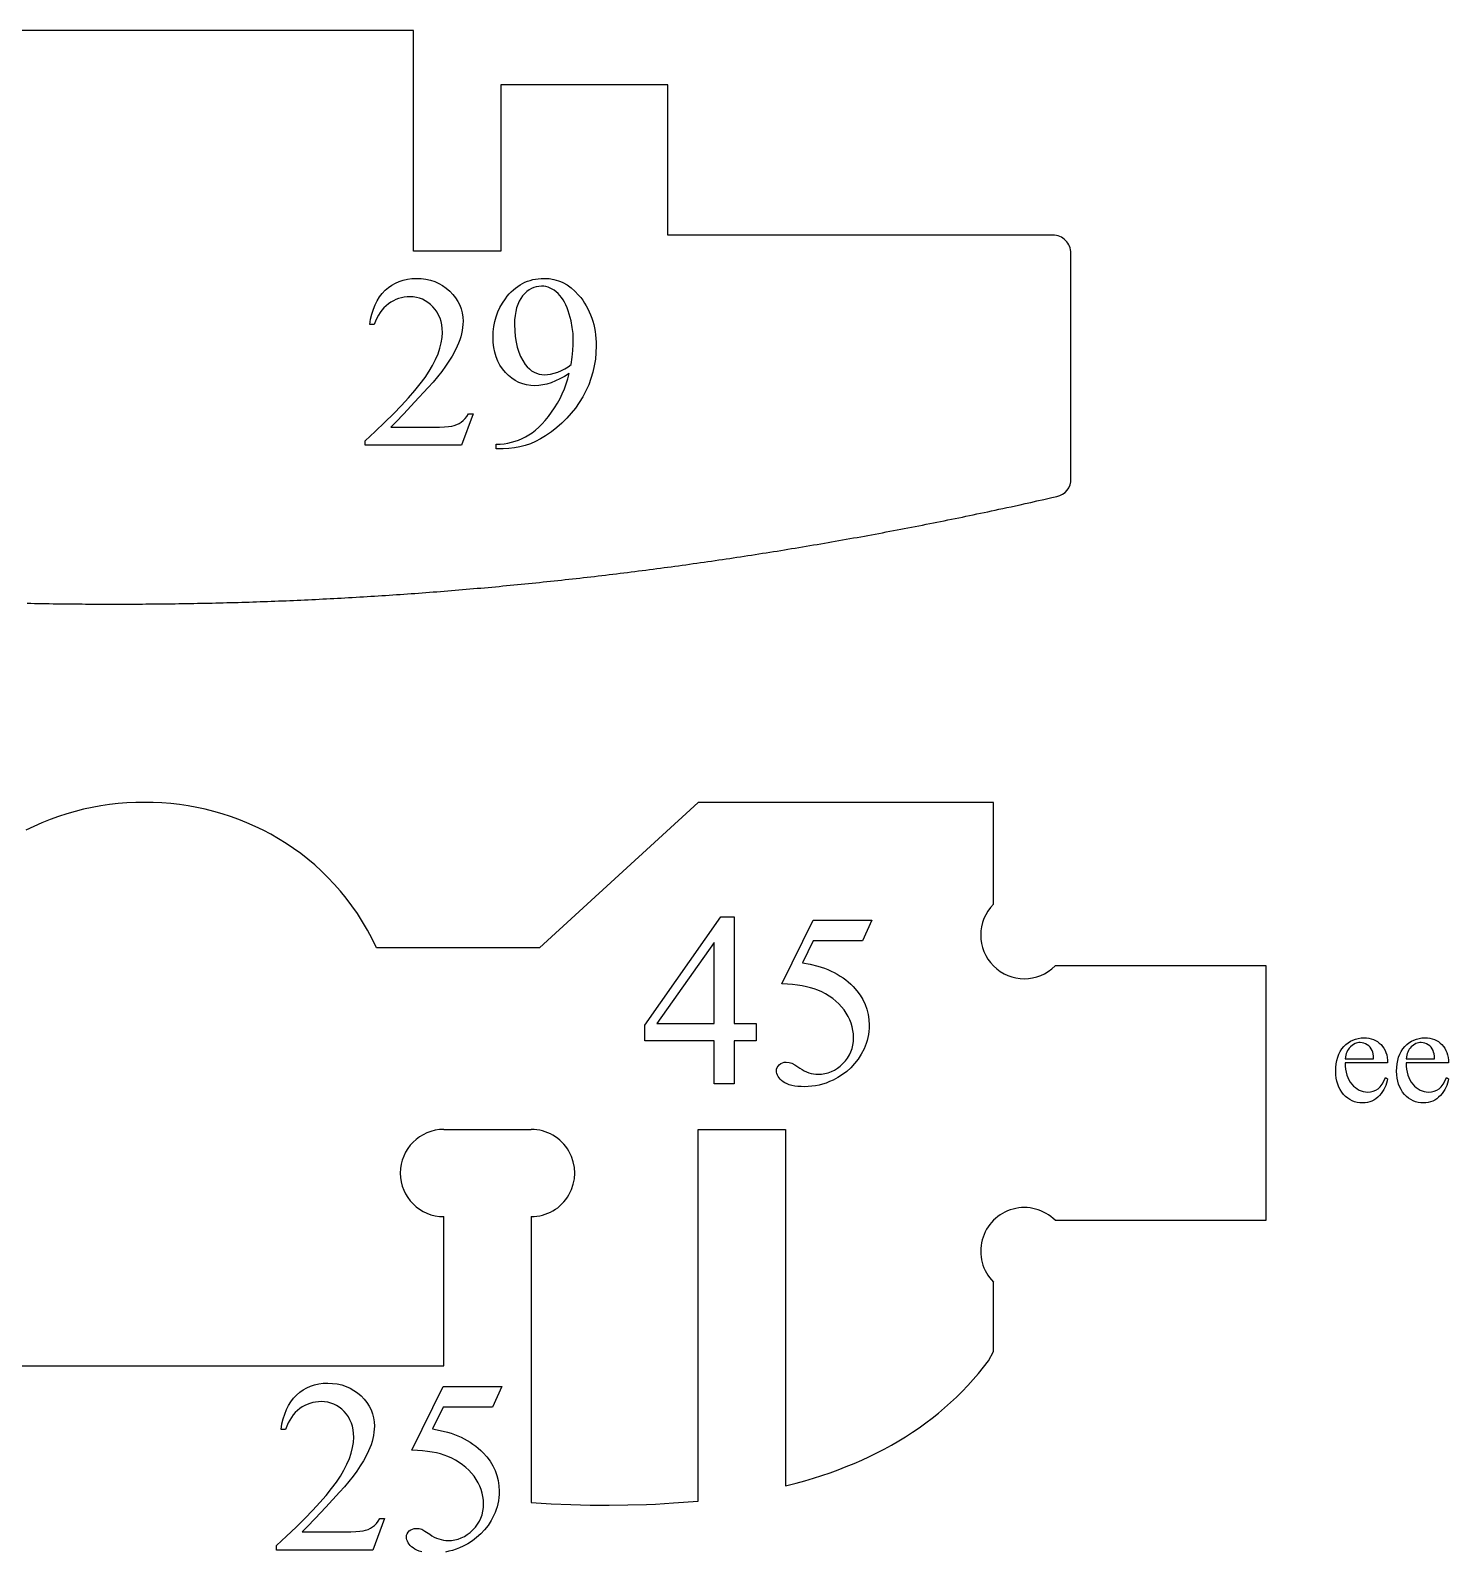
# Model space of a CAD drawing. Extents: x -27 to 581, y 232 to 579.
# Drawn here: x 420.7 to 470.6, y 462.7 to 516.2 of the extents above; entities that cross this region are included whole.
import ezdxf

# ---------------------------------------------------------------- set-up
doc = ezdxf.new("R2010")
doc.units = 0
doc.header["$MEASUREMENT"] = 0
doc.layers.get('0').update_dxf_attribs({"linetype": 'CONTINUOUS'})

msp = doc.modelspace()

# ---------------------------------------------------------------- linework, layer by layer
at = {"color": 1}
msp.add_line((434.206604, 516.228149), (413.119202, 516.228149), dxfattribs=at)
at = {"color": 1, "ltscale": 0.19435}
msp.add_line((434.206604, 508.454163), (434.206604, 516.228149), dxfattribs=at)
at = {"color": 1, "ltscale": 0.147057}
msp.add_line((443.160889, 514.308167), (437.278625, 514.308167), dxfattribs=at)
at = {"color": 1, "ltscale": 0.14635}
msp.add_line((437.278625, 514.308167), (437.278625, 508.454163), dxfattribs=at)
at = {"color": 1, "ltscale": 0.132214}
msp.add_line((443.160889, 509.019592), (443.160889, 514.308167), dxfattribs=at)
at = {"color": 1, "ltscale": 0.338806}
msp.add_line((456.713135, 509.019592), (443.160889, 509.019592), dxfattribs=at)
at = {"color": 1, "ltscale": 0.076801}
for p, q in [((437.278625, 508.454163), (434.206604, 508.454163)), ((444.229248, 477.522278), (447.30127, 477.522278))]:
    msp.add_line(p, q, dxfattribs=at)
at = {"color": 1, "ltscale": 0.198579}
msp.add_line((457.353149, 500.436432), (457.353149, 508.379608), dxfattribs=at)
at = {"color": 1, "ltscale": 0.003289}
msp.add_line((454.422516, 499.278015), (454.551208, 499.305359), dxfattribs=at)
at = {"color": 1, "ltscale": 0.003341}
msp.add_line((454.551208, 499.305359), (454.681915, 499.333282), dxfattribs=at)
at = {"color": 1, "ltscale": 0.003417}
msp.add_line((454.681915, 499.333282), (454.815552, 499.361969), dxfattribs=at)
at = {"color": 1, "ltscale": 0.00352}
msp.add_line((454.815552, 499.361969), (454.953186, 499.391632), dxfattribs=at)
at = {"color": 1, "ltscale": 0.003648}
msp.add_line((454.953186, 499.391632), (455.095795, 499.422516), dxfattribs=at)
at = {"color": 1, "ltscale": 0.003801}
msp.add_line((455.095795, 499.422516), (455.244354, 499.454834), dxfattribs=at)
at = {"color": 1, "ltscale": 0.00398}
msp.add_line((455.244354, 499.454834), (455.399872, 499.4888), dxfattribs=at)
at = {"color": 1, "ltscale": 0.004201}
msp.add_line((455.399872, 499.4888), (455.563995, 499.524811), dxfattribs=at)
at = {"color": 1, "ltscale": 0.004533}
msp.add_line((455.563995, 499.524811), (455.741058, 499.563843), dxfattribs=at)
at = {"color": 1, "ltscale": 0.004992}
msp.add_line((455.741058, 499.563843), (455.936005, 499.607117), dxfattribs=at)
at = {"color": 1, "ltscale": 0.00558}
msp.add_line((455.936005, 499.607117), (456.153839, 499.655762), dxfattribs=at)
at = {"color": 1, "ltscale": 0.006294}
msp.add_line((456.153839, 499.655762), (456.399475, 499.710968), dxfattribs=at)
at = {"color": 1, "ltscale": 0.007137}
msp.add_line((456.399475, 499.710968), (456.677948, 499.773895), dxfattribs=at)
at = {"color": 1, "ltscale": 0.004527}
msp.add_line((456.677948, 499.773895), (456.854523, 499.814026), dxfattribs=at)
at = {"color": 1, "ltscale": 0.003255}
for p, q in [((451.868988, 498.758911), (451.996765, 498.783813)), ((452.252289, 498.833984), (452.380035, 498.859192)), ((452.380035, 498.859192), (452.507751, 498.884552)), ((451.74118, 498.7341), (451.868988, 498.758911)), ((420.73053, 496.050964), (420.860687, 496.048523)), ((420.990845, 496.046204), (421.121033, 496.044006)), ((421.381409, 496.039978), (421.511597, 496.038116)), ((425.944427, 496.039978), (426.074615, 496.041931)), ((426.074615, 496.041931), (426.204803, 496.044006)), ((426.465118, 496.048523), (426.595276, 496.050964))]:
    msp.add_line(p, q, dxfattribs=at)
at = {"color": 1, "ltscale": 0.003254}
for p, q in [((451.996765, 498.783813), (452.124512, 498.808838)), ((451.357758, 498.660339), (451.485596, 498.684814)), ((451.485596, 498.684814), (451.613403, 498.709412)), ((451.613403, 498.709412), (451.74118, 498.7341)), ((420.600403, 496.053528), (420.73053, 496.050964)), ((420.860687, 496.048523), (420.990845, 496.046204)), ((421.121033, 496.044006), (421.25119, 496.041931)), ((421.902313, 496.033325), (422.032471, 496.031921)), ((425.293335, 496.031921), (425.423492, 496.033325)), ((426.204803, 496.044006), (426.334961, 496.046204)), ((426.334961, 496.046204), (426.465118, 496.048523)), ((426.595276, 496.050964), (426.725403, 496.053528)), ((426.725403, 496.053528), (426.85553, 496.056183)), ((426.85553, 496.056183), (426.985657, 496.05896))]:
    msp.add_line(p, q, dxfattribs=at)
at = {"color": 1, "ltscale": 0.003256}
for p, q in [((452.124512, 498.808838), (452.252289, 498.833984)), ((452.507751, 498.884552), (452.635468, 498.910034)), ((452.635468, 498.910034), (452.763184, 498.935608)), ((452.763184, 498.935608), (452.890869, 498.961273)), ((421.25119, 496.041931), (421.381409, 496.039978)), ((421.641846, 496.036407), (421.772064, 496.03479)), ((421.772064, 496.03479), (421.902313, 496.033325)), ((425.423492, 496.033325), (425.553741, 496.03479)), ((425.553741, 496.03479), (425.68399, 496.036407)), ((425.68399, 496.036407), (425.814209, 496.038116)), ((425.814209, 496.038116), (425.944427, 496.039978))]:
    msp.add_line(p, q, dxfattribs=at)
at = {"color": 1, "ltscale": 0.003257}
for p, q in [((452.890869, 498.961273), (453.018555, 498.987061)), ((453.018555, 498.987061), (453.14624, 499.01297)), ((453.14624, 499.01297), (453.273895, 499.038971)), ((453.40155, 499.065094), (453.529175, 499.091309)), ((421.511597, 496.038116), (421.641846, 496.036407))]:
    msp.add_line(p, q, dxfattribs=at)
at = {"color": 1, "ltscale": 0.003258}
for p, q in [((453.273895, 499.038971), (453.40155, 499.065094)), ((453.65683, 499.117676), (453.784424, 499.144104))]:
    msp.add_line(p, q, dxfattribs=at)
at = {"color": 1, "ltscale": 0.003259}
for p, q in [((453.529175, 499.091309), (453.65683, 499.117676)), ((453.784424, 499.144104), (453.912048, 499.170654)), ((453.912048, 499.170654), (454.039642, 499.197327)), ((454.039642, 499.197327), (454.167206, 499.224121)), ((454.167206, 499.224121), (454.294769, 499.250977))]:
    msp.add_line(p, q, dxfattribs=at)
at = {"color": 1, "ltscale": 0.003264}
msp.add_line((454.294769, 499.250977), (454.422516, 499.278015), dxfattribs=at)
at = {"color": 1, "ltscale": 0.003249}
for p, q in [((448.92691, 498.216278), (449.054932, 498.238647)), ((448.030243, 498.062744), (448.158386, 498.084351)), ((448.158386, 498.084351), (448.286499, 498.106079)), ((448.286499, 498.106079), (448.414612, 498.127899)), ((448.414612, 498.127899), (448.542694, 498.149811)), ((448.542694, 498.149811), (448.670776, 498.171875)), ((448.670776, 498.171875), (448.798828, 498.194031)), ((429.195618, 496.124451), (429.3255, 496.129364)), ((429.3255, 496.129364), (429.455353, 496.134399)), ((429.585236, 496.139557), (429.715088, 496.144806)), ((429.974731, 496.155701), (430.104553, 496.161316))]:
    msp.add_line(p, q, dxfattribs=at)
at = {"color": 1, "ltscale": 0.00325}
for p, q in [((449.054932, 498.238647), (449.182983, 498.261139)), ((449.182983, 498.261139), (449.311005, 498.283752)), ((449.311005, 498.283752), (449.438995, 498.306458)), ((449.567017, 498.329285), (449.694977, 498.352203)), ((448.798828, 498.194031), (448.92691, 498.216278)), ((428.54599, 496.101654), (428.675934, 496.105988)), ((428.675934, 496.105988), (428.805878, 496.110413)), ((428.805878, 496.110413), (428.935791, 496.11499)), ((428.935791, 496.11499), (429.065704, 496.119659)), ((429.065704, 496.119659), (429.195618, 496.124451)), ((429.455353, 496.134399), (429.585236, 496.139557))]:
    msp.add_line(p, q, dxfattribs=at)
at = {"color": 1, "ltscale": 0.003251}
for p, q in [((449.438995, 498.306458), (449.567017, 498.329285)), ((449.694977, 498.352203), (449.822968, 498.375244)), ((449.822968, 498.375244), (449.950928, 498.398407)), ((449.950928, 498.398407), (450.078888, 498.421661)), ((450.078888, 498.421661), (450.206818, 498.445038)), ((428.156067, 496.089417), (428.286041, 496.093384)), ((428.286041, 496.093384), (428.416016, 496.097473)), ((428.416016, 496.097473), (428.54599, 496.101654)), ((427.766052, 496.078186), (427.896057, 496.081818)), ((427.896057, 496.081818), (428.026062, 496.085541))]:
    msp.add_line(p, q, dxfattribs=at)
at = {"color": 1, "ltscale": 0.003252}
for p, q in [((450.206818, 498.445038), (450.334747, 498.468506)), ((450.334747, 498.468506), (450.462677, 498.492096)), ((450.462677, 498.492096), (450.590576, 498.515808)), ((450.590576, 498.515808), (450.718475, 498.539612)), ((450.718475, 498.539612), (450.846344, 498.563538)), ((428.026062, 496.085541), (428.156067, 496.089417)), ((427.636017, 496.074707), (427.766052, 496.078186))]:
    msp.add_line(p, q, dxfattribs=at)
at = {"color": 1, "ltscale": 0.003253}
for p, q in [((450.846344, 498.563538), (450.974213, 498.587585)), ((450.974213, 498.587585), (451.102081, 498.611725)), ((451.102081, 498.611725), (451.229919, 498.635986)), ((451.229919, 498.635986), (451.357758, 498.660339)), ((426.985657, 496.05896), (427.115753, 496.06189)), ((427.115753, 496.06189), (427.245819, 496.064911)), ((427.245819, 496.064911), (427.375885, 496.068054)), ((427.375885, 496.068054), (427.505951, 496.07132)), ((427.505951, 496.07132), (427.636017, 496.074707))]:
    msp.add_line(p, q, dxfattribs=at)
at = {"color": 1, "ltscale": 0.003246}
for p, q in [((445.721954, 497.692993), (445.850311, 497.712585)), ((445.850311, 497.712585), (445.978638, 497.7323)), ((445.978638, 497.7323), (446.106934, 497.752136)), ((446.106934, 497.752136), (446.235229, 497.772034)), ((446.235229, 497.772034), (446.363525, 497.792084)), ((446.491821, 497.812256), (446.620087, 497.83252)), ((446.748352, 497.852875), (446.876587, 497.873352)), ((445.593597, 497.673523), (445.721954, 497.692993)), ((431.272308, 496.217102), (431.401978, 496.223907)), ((431.531677, 496.230804), (431.661316, 496.237823)), ((431.790985, 496.244965), (431.920624, 496.252228)), ((431.920624, 496.252228), (432.050262, 496.259583)), ((432.050262, 496.259583), (432.179871, 496.26709)), ((432.179871, 496.26709), (432.309479, 496.274658)), ((432.568634, 496.290222), (432.698212, 496.298187))]:
    msp.add_line(p, q, dxfattribs=at)
at = {"color": 1, "ltscale": 0.003247}
for p, q in [((446.363525, 497.792084), (446.491821, 497.812256)), ((446.620087, 497.83252), (446.748352, 497.852875)), ((446.876587, 497.873352), (447.004822, 497.893982)), ((447.004822, 497.893982), (447.133026, 497.914673)), ((447.133026, 497.914673), (447.26123, 497.935486)), ((447.645813, 497.998627), (447.773956, 498.019897)), ((430.364136, 496.172882), (430.493896, 496.178864)), ((430.623688, 496.184937), (430.753418, 496.191162)), ((430.753418, 496.191162), (430.883148, 496.197449)), ((430.883148, 496.197449), (431.012878, 496.203888)), ((431.012878, 496.203888), (431.142609, 496.210449)), ((431.142609, 496.210449), (431.272308, 496.217102)), ((431.401978, 496.223907), (431.531677, 496.230804)), ((431.661316, 496.237823), (431.790985, 496.244965))]:
    msp.add_line(p, q, dxfattribs=at)
at = {"color": 1, "ltscale": 0.003248}
for p, q in [((447.26123, 497.935486), (447.389435, 497.956421)), ((447.389435, 497.956421), (447.517639, 497.977478)), ((447.517639, 497.977478), (447.645813, 497.998627)), ((447.773956, 498.019897), (447.9021, 498.04126)), ((447.9021, 498.04126), (448.030243, 498.062744)), ((429.715088, 496.144806), (429.84491, 496.150208)), ((429.84491, 496.150208), (429.974731, 496.155701)), ((430.104553, 496.161316), (430.234344, 496.167053)), ((430.234344, 496.167053), (430.364136, 496.172882)), ((430.493896, 496.178864), (430.623688, 496.184937))]:
    msp.add_line(p, q, dxfattribs=at)
at = {"color": 1, "ltscale": 0.003243}
for p, q in [((441.866302, 497.157471), (441.994995, 497.173706)), ((441.994995, 497.173706), (442.123688, 497.190033)), ((442.123688, 497.190033), (442.25235, 497.206482)), ((442.25235, 497.206482), (442.381012, 497.223022)), ((442.381012, 497.223022), (442.509644, 497.239685)), ((442.509644, 497.239685), (442.638275, 497.25647)), ((442.638275, 497.25647), (442.766907, 497.273376)), ((442.766907, 497.273376), (442.895508, 497.290375)), ((442.895508, 497.290375), (443.024109, 497.307495)), ((443.15271, 497.324707), (443.281281, 497.342072)), ((443.409851, 497.359528), (443.538391, 497.377106)), ((437.096161, 496.637451), (437.225311, 496.649475)), ((437.74173, 496.698608), (437.870819, 496.711182)), ((438.128937, 496.736664), (438.257996, 496.749573)), ((438.516022, 496.775757), (438.64505, 496.789001)), ((439.418823, 496.870941), (439.54776, 496.88501)), ((440.192169, 496.957001), (440.321045, 496.971741)), ((440.44986, 496.986572), (440.578705, 497.001556)), ((440.965088, 497.04715), (441.093872, 497.062561)), ((441.093872, 497.062561), (441.222656, 497.078094)), ((441.222656, 497.078094), (441.35141, 497.09375)), ((441.480133, 497.109497), (441.608887, 497.125397)), ((441.737579, 497.141357), (441.866302, 497.157471)), ((434.252045, 496.402649), (434.381439, 496.412109)), ((434.640228, 496.431396), (434.769592, 496.441193)), ((434.898956, 496.451111), (435.02829, 496.461151)), ((435.02829, 496.461151), (435.157623, 496.471313)), ((435.157623, 496.471313), (435.286957, 496.481567)), ((435.286957, 496.481567), (435.41626, 496.491974)), ((435.41626, 496.491974), (435.545563, 496.502472)), ((435.545563, 496.502472), (435.674835, 496.513092)), ((435.674835, 496.513092), (435.804108, 496.523804)), ((435.804108, 496.523804), (435.93338, 496.534668)), ((435.93338, 496.534668), (436.062622, 496.545624)), ((436.062622, 496.545624), (436.191864, 496.556702)), ((436.321075, 496.567902), (436.450287, 496.579193)), ((436.450287, 496.579193), (436.579498, 496.590637)), ((436.708679, 496.602173), (436.83786, 496.613831))]:
    msp.add_line(p, q, dxfattribs=at)
at = {"color": 1, "ltscale": 0.003244}
for p, q in [((443.024109, 497.307495), (443.15271, 497.324707)), ((443.281281, 497.342072), (443.409851, 497.359528)), ((443.538391, 497.377106), (443.666931, 497.394775)), ((443.666931, 497.394775), (443.795471, 497.412598)), ((443.795471, 497.412598), (443.923981, 497.430481)), ((443.923981, 497.430481), (444.05249, 497.448517)), ((444.05249, 497.448517), (444.180969, 497.466644)), ((444.180969, 497.466644), (444.309448, 497.484894)), ((444.437927, 497.503235), (444.566376, 497.521729)), ((444.951691, 497.57782), (445.080078, 497.596741)), ((433.345856, 496.339691), (433.475342, 496.348328)), ((433.604828, 496.357086), (433.734283, 496.365967)), ((433.734283, 496.365967), (433.863739, 496.374969)), ((433.863739, 496.374969), (433.993195, 496.384094)), ((433.993195, 496.384094), (434.12262, 496.393311)), ((434.12262, 496.393311), (434.252045, 496.402649)), ((434.381439, 496.412109), (434.510834, 496.421692)), ((434.510834, 496.421692), (434.640228, 496.431396)), ((434.769592, 496.441193), (434.898956, 496.451111))]:
    msp.add_line(p, q, dxfattribs=at)
at = {"color": 1, "ltscale": 0.003245}
for p, q in [((444.309448, 497.484894), (444.437927, 497.503235)), ((444.566376, 497.521729), (444.694824, 497.540314)), ((444.694824, 497.540314), (444.823273, 497.55899)), ((444.823273, 497.55899), (444.951691, 497.57782)), ((445.080078, 497.596741), (445.208496, 497.615753)), ((445.208496, 497.615753), (445.336884, 497.634888)), ((445.336884, 497.634888), (445.46524, 497.654175)), ((445.46524, 497.654175), (445.593597, 497.673523)), ((432.309479, 496.274658), (432.439056, 496.28241)), ((432.439056, 496.28241), (432.568634, 496.290222)), ((432.698212, 496.298187), (432.827759, 496.306244)), ((432.827759, 496.306244), (432.957306, 496.314423)), ((432.957306, 496.314423), (433.086823, 496.322723)), ((433.086823, 496.322723), (433.216339, 496.331146)), ((433.216339, 496.331146), (433.345856, 496.339691)), ((433.475342, 496.348328), (433.604828, 496.357086))]:
    msp.add_line(p, q, dxfattribs=at)
at = {"color": 1, "ltscale": 0.003242}
for p, q in [((436.83786, 496.613831), (436.96701, 496.62558)), ((436.96701, 496.62558), (437.096161, 496.637451)), ((437.225311, 496.649475), (437.354431, 496.66156)), ((437.354431, 496.66156), (437.483551, 496.673798)), ((437.483551, 496.673798), (437.61264, 496.686157)), ((437.61264, 496.686157), (437.74173, 496.698608)), ((437.870819, 496.711182), (437.999878, 496.723846)), ((437.999878, 496.723846), (438.128937, 496.736664)), ((438.257996, 496.749573), (438.387024, 496.762604)), ((438.387024, 496.762604), (438.516022, 496.775757)), ((438.64505, 496.789001), (438.774048, 496.802368)), ((438.774048, 496.802368), (438.903015, 496.815857)), ((438.903015, 496.815857), (439.031982, 496.829468)), ((439.031982, 496.829468), (439.16095, 496.84317)), ((439.16095, 496.84317), (439.289886, 496.856995)), ((439.289886, 496.856995), (439.418823, 496.870941)), ((439.54776, 496.88501), (439.676666, 496.89917)), ((439.676666, 496.89917), (439.805573, 496.913452)), ((439.805573, 496.913452), (439.934448, 496.927856)), ((439.934448, 496.927856), (440.063324, 496.942383)), ((440.063324, 496.942383), (440.192169, 496.957001)), ((440.321045, 496.971741), (440.44986, 496.986572)), ((440.578705, 497.001556), (440.70752, 497.016632)), ((440.70752, 497.016632), (440.836304, 497.03183)), ((440.836304, 497.03183), (440.965088, 497.04715)), ((441.35141, 497.09375), (441.480133, 497.109497)), ((441.608887, 497.125397), (441.737579, 497.141357)), ((436.191864, 496.556702), (436.321075, 496.567902)), ((436.579498, 496.590637), (436.708679, 496.602173))]:
    msp.add_line(p, q, dxfattribs=at)
at = {"color": 1, "ltscale": 0.003238}
for p, q in [((422.032471, 496.031921), (422.161987, 496.030701)), ((425.163818, 496.030701), (425.293335, 496.031921))]:
    msp.add_line(p, q, dxfattribs=at)
at = {"color": 1, "ltscale": 0.003208}
msp.add_line((422.161987, 496.030701), (422.290283, 496.029572), dxfattribs=at)
at = {"color": 1, "ltscale": 0.003159}
msp.add_line((422.290283, 496.029572), (422.416656, 496.028564), dxfattribs=at)
at = {"color": 1, "ltscale": 0.003097}
msp.add_line((422.416656, 496.028564), (422.540527, 496.027649), dxfattribs=at)
at = {"color": 1, "ltscale": 0.003017}
for p, q in [((422.540527, 496.027649), (422.661224, 496.026886)), ((424.664612, 496.026886), (424.785309, 496.027649))]:
    msp.add_line(p, q, dxfattribs=at)
at = {"color": 1, "ltscale": 0.002922}
msp.add_line((422.661224, 496.026886), (422.778107, 496.026245), dxfattribs=at)
at = {"color": 1, "ltscale": 0.002812}
msp.add_line((422.778107, 496.026245), (422.890594, 496.025696), dxfattribs=at)
at = {"color": 1, "ltscale": 0.00269}
msp.add_line((422.890594, 496.025696), (422.998199, 496.025269), dxfattribs=at)
at = {"color": 1, "ltscale": 0.00258}
for p, q in [((422.998199, 496.025269), (423.101379, 496.024963)), ((424.224426, 496.024963), (424.327606, 496.025269))]:
    msp.add_line(p, q, dxfattribs=at)
at = {"color": 1, "ltscale": 0.002485}
for p, q in [((423.101379, 496.024963), (423.200775, 496.024719)), ((424.125031, 496.024719), (424.224426, 496.024963))]:
    msp.add_line(p, q, dxfattribs=at)
at = {"color": 1, "ltscale": 0.002406}
for p, q in [((423.200775, 496.024719), (423.296997, 496.024597)), ((424.028809, 496.024597), (424.125031, 496.024719))]:
    msp.add_line(p, q, dxfattribs=at)
at = {"color": 1, "ltscale": 0.002342}
for p, q in [((423.296997, 496.024597), (423.390686, 496.024475)), ((423.93512, 496.024475), (424.028809, 496.024597))]:
    msp.add_line(p, q, dxfattribs=at)
at = {"color": 1, "ltscale": 0.002295}
for p, q in [((423.390686, 496.024475), (423.482483, 496.024445)), ((423.843323, 496.024445), (423.93512, 496.024475))]:
    msp.add_line(p, q, dxfattribs=at)
at = {"color": 1, "ltscale": 0.002264}
msp.add_line((423.482483, 496.024445), (423.573029, 496.024414), dxfattribs=at)
at = {"color": 1, "ltscale": 0.002247}
msp.add_line((423.573029, 496.024414), (423.662903, 496.024414), dxfattribs=at)
at = {"color": 1, "ltscale": 0.002248}
msp.add_line((423.662903, 496.024414), (423.752808, 496.024414), dxfattribs=at)
at = {"color": 1, "ltscale": 0.002263}
msp.add_line((423.752808, 496.024414), (423.843323, 496.024445), dxfattribs=at)
at = {"color": 1, "ltscale": 0.002691}
msp.add_line((424.327606, 496.025269), (424.435242, 496.025696), dxfattribs=at)
at = {"color": 1, "ltscale": 0.002811}
msp.add_line((424.435242, 496.025696), (424.547699, 496.026245), dxfattribs=at)
at = {"color": 1, "ltscale": 0.002923}
msp.add_line((424.547699, 496.026245), (424.664612, 496.026886), dxfattribs=at)
at = {"color": 1, "ltscale": 0.003096}
msp.add_line((424.785309, 496.027649), (424.909149, 496.028564), dxfattribs=at)
at = {"color": 1, "ltscale": 0.00316}
msp.add_line((424.909149, 496.028564), (425.035553, 496.029572), dxfattribs=at)
at = {"color": 1, "ltscale": 0.003207}
msp.add_line((425.035553, 496.029572), (425.163818, 496.030701), dxfattribs=at)
at = {"color": 1, "ltscale": 0.007731}
for p, q in [((421.994171, 488.636261), (421.69989, 488.54126)), ((427.762695, 488.54126), (427.468414, 488.636261))]:
    msp.add_line(p, q, dxfattribs=at)
at = {"color": 1, "ltscale": 0.007725}
for p, q in [((422.29126, 488.721252), (421.994171, 488.636261)), ((427.468414, 488.636261), (427.171326, 488.721252))]:
    msp.add_line(p, q, dxfattribs=at)
at = {"color": 1, "ltscale": 0.00772}
for p, q in [((422.59082, 488.796204), (422.29126, 488.721252)), ((427.171326, 488.721252), (426.871765, 488.796204))]:
    msp.add_line(p, q, dxfattribs=at)
at = {"color": 1, "ltscale": 0.007717}
for p, q in [((422.892578, 488.861206), (422.59082, 488.796204)), ((426.871765, 488.796204), (426.570007, 488.861206))]:
    msp.add_line(p, q, dxfattribs=at)
at = {"color": 1, "ltscale": 0.007713}
for p, q in [((423.196167, 488.916199), (422.892578, 488.861206)), ((426.570007, 488.861206), (426.266418, 488.916199))]:
    msp.add_line(p, q, dxfattribs=at)
at = {"color": 1, "ltscale": 0.007712}
for p, q in [((423.501343, 488.961182), (423.196167, 488.916199)), ((426.266418, 488.916199), (425.961243, 488.961182))]:
    msp.add_line(p, q, dxfattribs=at)
at = {"color": 1, "ltscale": 0.00771}
for p, q in [((423.807739, 488.996185), (423.501343, 488.961182)), ((425.961243, 488.961182), (425.654846, 488.996185))]:
    msp.add_line(p, q, dxfattribs=at)
at = {"color": 1, "ltscale": 0.007708}
for p, q in [((424.115051, 489.021179), (423.807739, 488.996185)), ((425.347504, 489.021179), (425.039551, 489.036163))]:
    msp.add_line(p, q, dxfattribs=at)
at = {"color": 1, "ltscale": 0.007709}
for p, q in [((424.423035, 489.036163), (424.115051, 489.021179)), ((425.654846, 488.996185), (425.347504, 489.021179))]:
    msp.add_line(p, q, dxfattribs=at)
at = {"color": 1, "ltscale": 0.007707}
for p, q in [((424.731293, 489.041168), (424.423035, 489.036163)), ((425.039551, 489.036163), (424.731293, 489.041168))]:
    msp.add_line(p, q, dxfattribs=at)
at = {"color": 1, "ltscale": 0.189456}
msp.add_line((444.229248, 489.041168), (438.641174, 483.922272), dxfattribs=at)
at = {"color": 1, "ltscale": 0.259872}
msp.add_line((454.624146, 489.041168), (444.229248, 489.041168), dxfattribs=at)
at = {"color": 1, "ltscale": 0.089694}
msp.add_line((454.624146, 485.4534), (454.624146, 489.041168), dxfattribs=at)
at = {"color": 1, "ltscale": 0.007771}
for p, q in [((420.836914, 488.19635), (420.556915, 488.061371)), ((428.90567, 488.061371), (428.625671, 488.19635))]:
    msp.add_line(p, q, dxfattribs=at)
at = {"color": 1, "ltscale": 0.007758}
for p, q in [((421.120941, 488.32132), (420.836914, 488.19635)), ((428.625671, 488.19635), (428.341644, 488.32132))]:
    msp.add_line(p, q, dxfattribs=at)
at = {"color": 1, "ltscale": 0.007747}
for p, q in [((421.408722, 488.436279), (421.120941, 488.32132)), ((428.341644, 488.32132), (428.053864, 488.436279))]:
    msp.add_line(p, q, dxfattribs=at)
at = {"color": 1, "ltscale": 0.007738}
for p, q in [((421.69989, 488.54126), (421.408722, 488.436279)), ((428.053864, 488.436279), (427.762695, 488.54126))]:
    msp.add_line(p, q, dxfattribs=at)
at = {"color": 1, "ltscale": 0.007786}
msp.add_line((429.181305, 487.916412), (428.90567, 488.061371), dxfattribs=at)
at = {"color": 1, "ltscale": 0.007804}
msp.add_line((429.452271, 487.761444), (429.181305, 487.916412), dxfattribs=at)
at = {"color": 1, "ltscale": 0.007825}
msp.add_line((429.718292, 487.596497), (429.452271, 487.761444), dxfattribs=at)
at = {"color": 1, "ltscale": 0.00785}
msp.add_line((429.979034, 487.421509), (429.718292, 487.596497), dxfattribs=at)
at = {"color": 1, "ltscale": 0.007878}
msp.add_line((430.234161, 487.236572), (429.979034, 487.421509), dxfattribs=at)
at = {"color": 1, "ltscale": 0.007911}
msp.add_line((430.483398, 487.041595), (430.234161, 487.236572), dxfattribs=at)
at = {"color": 1, "ltscale": 0.007948}
msp.add_line((430.72644, 486.836639), (430.483398, 487.041595), dxfattribs=at)
at = {"color": 1, "ltscale": 0.007989}
msp.add_line((430.962921, 486.621704), (430.72644, 486.836639), dxfattribs=at)
at = {"color": 1, "ltscale": 0.008038}
msp.add_line((431.192596, 486.396729), (430.962921, 486.621704), dxfattribs=at)
at = {"color": 1, "ltscale": 0.008089}
msp.add_line((431.4151, 486.161804), (431.192596, 486.396729), dxfattribs=at)
at = {"color": 1, "ltscale": 0.008149}
msp.add_line((431.630157, 485.91684), (431.4151, 486.161804), dxfattribs=at)
at = {"color": 1, "ltscale": 0.008215}
msp.add_line((431.837463, 485.661896), (431.630157, 485.91684), dxfattribs=at)
at = {"color": 1, "ltscale": 0.008287}
msp.add_line((432.036682, 485.396973), (431.837463, 485.661896), dxfattribs=at)
at = {"color": 1, "ltscale": 0.008367}
msp.add_line((432.227509, 485.122009), (432.036682, 485.396973), dxfattribs=at)
at = {"color": 1, "ltscale": 0.008454}
msp.add_line((432.409637, 484.837097), (432.227509, 485.122009), dxfattribs=at)
at = {"color": 1, "ltscale": 0.00855}
msp.add_line((432.582764, 484.542145), (432.409637, 484.837097), dxfattribs=at)
at = {"color": 1, "ltscale": 0.008653}
msp.add_line((432.746552, 484.237213), (432.582764, 484.542145), dxfattribs=at)
at = {"color": 1, "ltscale": 0.008766}
msp.add_line((432.900726, 483.922272), (432.746552, 484.237213), dxfattribs=at)
at = {"color": 1, "ltscale": 0.143511}
msp.add_line((438.641174, 483.922272), (432.900726, 483.922272), dxfattribs=at)
at = {"color": 1, "ltscale": 0.185694}
for p, q in [((464.224152, 483.281158), (456.796387, 483.281158)), ((456.796387, 474.321167), (464.224152, 474.321167))]:
    msp.add_line(p, q, dxfattribs=at)
at = {"color": 1, "ltscale": 0.224}
msp.add_line((464.224152, 474.321167), (464.224152, 483.281158), dxfattribs=at)
at = {"color": 1, "ltscale": 0.0768}
msp.add_line((435.274994, 477.522278), (438.346985, 477.522278), dxfattribs=at)
at = {"color": 1, "ltscale": 0.327187}
msp.add_line((444.229248, 464.434814), (444.229248, 477.522278), dxfattribs=at)
at = {"color": 1, "ltscale": 0.313943}
msp.add_line((447.30127, 477.522278), (447.30127, 464.964569), dxfattribs=at)
at = {"color": 1, "ltscale": 0.131228}
msp.add_line((435.274994, 469.201172), (435.274994, 474.450287), dxfattribs=at)
at = {"color": 1, "ltscale": 0.251739}
msp.add_line((438.346985, 474.450287), (438.346985, 464.380737), dxfattribs=at)
at = {"color": 1, "ltscale": 0.061216}
msp.add_line((454.624146, 469.700287), (454.624146, 472.148926), dxfattribs=at)
at = {"color": 1, "ltscale": 0.007191}
msp.add_line((454.278503, 469.148376), (454.453979, 469.376312), dxfattribs=at)
at = {"color": 1, "ltscale": 0.009149}
msp.add_line((454.453979, 469.376312), (454.624146, 469.700287), dxfattribs=at)
at = {"color": 1, "ltscale": 0.263593}
for p, q in [((414.187592, 469.201172), (424.731293, 469.201172)), ((424.731293, 469.201172), (435.274994, 469.201172))]:
    msp.add_line(p, q, dxfattribs=at)
at = {"color": 1, "ltscale": 0.007131}
msp.add_line((453.911804, 468.709991), (454.097778, 468.92627), dxfattribs=at)
at = {"color": 1, "ltscale": 0.007159}
msp.add_line((454.097778, 468.92627), (454.278503, 469.148376), dxfattribs=at)
at = {"color": 1, "ltscale": 0.007081}
msp.add_line((453.322937, 468.09549), (453.524353, 468.294647), dxfattribs=at)
at = {"color": 1, "ltscale": 0.007093}
msp.add_line((453.524353, 468.294647), (453.720673, 468.499451), dxfattribs=at)
at = {"color": 1, "ltscale": 0.007109}
msp.add_line((453.720673, 468.499451), (453.911804, 468.709991), dxfattribs=at)
at = {"color": 1, "ltscale": 0.007077}
msp.add_line((452.688446, 467.531677), (452.904968, 467.71405), dxfattribs=at)
at = {"color": 1, "ltscale": 0.007073}
msp.add_line((452.904968, 467.71405), (453.116455, 467.901978), dxfattribs=at)
at = {"color": 1, "ltscale": 0.007075}
msp.add_line((453.116455, 467.901978), (453.322937, 468.09549), dxfattribs=at)
at = {"color": 1, "ltscale": 0.007116}
msp.add_line((452.00943, 467.017395), (452.240662, 467.183411), dxfattribs=at)
at = {"color": 1, "ltscale": 0.007098}
msp.add_line((452.240662, 467.183411), (452.46701, 467.354797), dxfattribs=at)
at = {"color": 1, "ltscale": 0.007085}
msp.add_line((452.46701, 467.354797), (452.688446, 467.531677), dxfattribs=at)
at = {"color": 1, "ltscale": 0.007195}
msp.add_line((451.286926, 466.551483), (451.532532, 466.701477), dxfattribs=at)
at = {"color": 1, "ltscale": 0.007164}
msp.add_line((451.532532, 466.701477), (451.773376, 466.856781), dxfattribs=at)
at = {"color": 1, "ltscale": 0.007138}
msp.add_line((451.773376, 466.856781), (452.00943, 467.017395), dxfattribs=at)
at = {"color": 1, "ltscale": 0.007354}
msp.add_line((450.257813, 466.00354), (450.522034, 466.132813), dxfattribs=at)
at = {"color": 1, "ltscale": 0.007308}
msp.add_line((450.522034, 466.132813), (450.781647, 466.267181), dxfattribs=at)
at = {"color": 1, "ltscale": 0.007267}
msp.add_line((450.781647, 466.267181), (451.036621, 466.406738), dxfattribs=at)
at = {"color": 1, "ltscale": 0.007229}
msp.add_line((451.036621, 466.406738), (451.286926, 466.551483), dxfattribs=at)
at = {"color": 1, "ltscale": 0.007564}
msp.add_line((449.155914, 465.536804), (449.43808, 465.646027), dxfattribs=at)
at = {"color": 1, "ltscale": 0.007507}
msp.add_line((449.43808, 465.646027), (449.71579, 465.760193), dxfattribs=at)
at = {"color": 1, "ltscale": 0.007453}
msp.add_line((449.71579, 465.760193), (449.989075, 465.879333), dxfattribs=at)
at = {"color": 1, "ltscale": 0.007401}
msp.add_line((449.989075, 465.879333), (450.257813, 466.00354), dxfattribs=at)
at = {"color": 1, "ltscale": 0.009786}
msp.add_line((447.30127, 464.964569), (447.679993, 465.063477), dxfattribs=at)
at = {"color": 1, "ltscale": 0.007885}
msp.add_line((447.679993, 465.063477), (447.983704, 465.14859), dxfattribs=at)
at = {"color": 1, "ltscale": 0.007817}
msp.add_line((447.983704, 465.14859), (448.283203, 465.238434), dxfattribs=at)
at = {"color": 1, "ltscale": 0.007751}
msp.add_line((448.283203, 465.238434), (448.57843, 465.333069), dxfattribs=at)
at = {"color": 1, "ltscale": 0.007686}
msp.add_line((448.57843, 465.333069), (448.869354, 465.432495), dxfattribs=at)
at = {"color": 1, "ltscale": 0.007624}
msp.add_line((448.869354, 465.432495), (449.155914, 465.536804), dxfattribs=at)
at = {"color": 1, "ltscale": 0.017574}
msp.add_line((438.346985, 464.380737), (439.048798, 464.340759), dxfattribs=at)
at = {"color": 1, "ltscale": 0.017312}
msp.add_line((439.048798, 464.340759), (439.740692, 464.312134), dxfattribs=at)
at = {"color": 1, "ltscale": 0.017049}
msp.add_line((439.740692, 464.312134), (440.422424, 464.295074), dxfattribs=at)
at = {"color": 1, "ltscale": 0.016786}
msp.add_line((440.422424, 464.295074), (441.093842, 464.289856), dxfattribs=at)
at = {"color": 1, "ltscale": 0.016522}
msp.add_line((441.093842, 464.289856), (441.754669, 464.296722), dxfattribs=at)
at = {"color": 1, "ltscale": 0.016259}
msp.add_line((441.754669, 464.296722), (442.404755, 464.315887), dxfattribs=at)
at = {"color": 1, "ltscale": 0.008032}
msp.add_line((442.404755, 464.315887), (442.725708, 464.33017), dxfattribs=at)
at = {"color": 1, "ltscale": 0.007966}
msp.add_line((442.725708, 464.33017), (443.043854, 464.347626), dxfattribs=at)
at = {"color": 1, "ltscale": 0.007902}
msp.add_line((443.043854, 464.347626), (443.359253, 464.368286), dxfattribs=at)
at = {"color": 1, "ltscale": 0.021813}
msp.add_line((443.359253, 464.368286), (444.229248, 464.434814), dxfattribs=at)
at = {"color": 18}
for points in [[(436.300232, 502.725311), (435.896698, 501.616638), (432.498474, 501.616638), (432.498474, 501.773804), (432.859467, 502.10791), (433.192719, 502.426361), (433.49823, 502.729156), (433.776001, 503.016296), (434.026001, 503.28775), (434.248291, 503.543518), (434.44281, 503.783661), (434.609619, 504.008148), (434.752991, 504.222443), (434.877228, 504.432129), (434.982361, 504.637146), (435.06839, 504.837524), (435.135284, 505.033264), (435.183075, 505.224335), (435.211731, 505.410767), (435.221283, 505.59256), (435.216064, 505.726501), (435.200317, 505.85434), (435.174103, 505.976074), (435.13739, 506.091675), (435.09021, 506.201202), (435.032532, 506.304596), (434.964386, 506.401917), (434.885712, 506.493103), (434.799774, 506.575745), (434.709717, 506.647339), (434.615509, 506.707947), (434.517212, 506.757507), (434.414825, 506.796082), (434.308289, 506.823608), (434.197632, 506.840149), (434.082886, 506.845642), (433.978058, 506.841797), (433.875946, 506.830139), (433.77655, 506.81073), (433.679871, 506.783539), (433.585938, 506.748596), (433.49469, 506.705872), (433.406189, 506.655396), (433.320404, 506.597168), (433.238739, 506.531433), (433.162567, 506.458435), (433.091919, 506.378235), (433.026794, 506.290802), (432.967133, 506.196106), (432.913025, 506.094208), (432.86441, 505.985046), (432.821289, 505.868652), (432.664124, 505.868652), (432.695892, 506.059418), (432.738068, 506.23877), (432.79068, 506.406677), (432.853699, 506.563171), (432.927124, 506.708282), (433.010986, 506.841949), (433.105255, 506.964203), (433.209961, 507.075043), (433.323303, 507.173615), (433.443451, 507.259033), (433.570465, 507.331299), (433.704315, 507.390442), (433.844971, 507.436432), (433.992493, 507.469299), (434.146851, 507.489014), (434.308014, 507.495575), (434.479614, 507.488525), (434.643982, 507.467438), (434.801117, 507.432251), (434.951019, 507.382996), (435.093689, 507.319702), (435.229126, 507.24231), (435.35733, 507.150848), (435.478302, 507.045288), (435.588287, 506.930237), (435.683655, 506.810089), (435.764313, 506.684906), (435.830322, 506.554688), (435.881653, 506.419434), (435.918335, 506.279114), (435.940338, 506.133759), (435.947662, 505.983368), (435.944489, 505.873962), (435.934937, 505.764587), (435.919006, 505.655212), (435.896698, 505.545837), (435.868011, 505.436462), (435.832977, 505.327087), (435.791565, 505.217712), (435.743774, 505.108307), (435.659088, 504.935028), (435.562195, 504.759216), (435.453064, 504.580872), (435.331726, 504.399994), (435.198212, 504.216614), (435.05246, 504.030701), (434.89447, 503.842285), (434.724304, 503.651306), (434.245087, 503.130981), (433.865204, 502.725311), (433.584564, 502.434326), (433.403229, 502.258057), (434.906952, 502.258057), (435.119202, 502.260193), (435.297211, 502.266541), (435.440979, 502.277161), (435.550507, 502.292023), (435.640625, 502.313416), (435.726257, 502.343536), (435.807343, 502.382446), (435.883942, 502.430084), (435.955902, 502.487549), (436.023071, 502.555908), (436.085449, 502.635193), (436.143066, 502.725311)], [(437.120056, 501.497681), (437.120056, 501.654846), (437.256927, 501.660736), (437.391388, 501.674103), (437.523468, 501.694977), (437.653168, 501.723358), (437.780457, 501.759216), (437.905365, 501.802612), (438.027893, 501.853485), (438.14801, 501.911865), (438.266449, 501.979797), (438.383911, 502.059326), (438.500366, 502.150513), (438.615814, 502.253265), (438.730255, 502.367676), (438.843719, 502.493652), (438.956207, 502.631287), (439.067657, 502.780518), (439.174438, 502.9375), (439.272766, 503.098328), (439.362671, 503.263), (439.444122, 503.431519), (439.517181, 503.603882), (439.581787, 503.78009), (439.63797, 503.960144), (439.68573, 504.144073), (439.520996, 504.043518), (439.360229, 503.95636), (439.203461, 503.882629), (439.05069, 503.822296), (438.901886, 503.775391), (438.75705, 503.741852), (438.616211, 503.721741), (438.47934, 503.715027), (438.3302, 503.722382), (438.186523, 503.744385), (438.048279, 503.781036), (437.915466, 503.832397), (437.788086, 503.898376), (437.666168, 503.979065), (437.549683, 504.074402), (437.438629, 504.184418), (437.337097, 504.30658), (437.249084, 504.438354), (437.174622, 504.579773), (437.113678, 504.730804), (437.066284, 504.891449), (437.03244, 505.061707), (437.012146, 505.241638), (437.005371, 505.431152), (437.012146, 505.617584), (437.03244, 505.798828), (437.066284, 505.974915), (437.113678, 506.145844), (437.174622, 506.311584), (437.249084, 506.472107), (437.337097, 506.627502), (437.438629, 506.77771), (437.505188, 506.864624), (437.574249, 506.945953), (437.645782, 507.021667), (437.719788, 507.091766), (437.796295, 507.15625), (437.875305, 507.215149), (437.956787, 507.268433), (438.040771, 507.316101), (438.127228, 507.358154), (438.216187, 507.394623), (438.307617, 507.425476), (438.40155, 507.450714), (438.497986, 507.470337), (438.596893, 507.484344), (438.698303, 507.492767), (438.802185, 507.495575), (438.976349, 507.48642), (439.144135, 507.458923), (439.225647, 507.438324), (439.305542, 507.413147), (439.38385, 507.383362), (439.460602, 507.34903), (439.609253, 507.266602), (439.751556, 507.165833), (439.887482, 507.046753), (440.017059, 506.909363), (440.092133, 506.817261), (440.162415, 506.722473), (440.227814, 506.625031), (440.288361, 506.524963), (440.344086, 506.422211), (440.394958, 506.316803), (440.44101, 506.20874), (440.482178, 506.098053), (440.518524, 505.98468), (440.550018, 505.868652), (440.57666, 505.75), (440.59845, 505.628662), (440.615417, 505.5047), (440.627533, 505.378052), (440.634796, 505.248749), (440.637238, 505.116821), (440.629852, 504.878845), (440.607758, 504.644897), (440.570923, 504.415039), (440.519348, 504.189209), (440.453033, 503.967407), (440.372009, 503.749695), (440.276215, 503.536011), (440.16571, 503.326355), (440.042084, 503.123169), (439.90686, 502.928802), (439.760132, 502.743256), (439.601837, 502.566528), (439.431976, 502.398651), (439.25058, 502.239594), (439.057648, 502.089355), (438.853149, 501.947968), (438.680267, 501.842438), (438.50351, 501.750977), (438.322906, 501.673584), (438.138458, 501.61026), (437.950165, 501.561005), (437.758026, 501.525848), (437.562012, 501.50473), (437.362183, 501.497681)], [(439.753693, 504.458405), (439.78714, 504.720703), (439.811035, 504.955383), (439.825378, 505.162476), (439.830139, 505.341949), (439.821381, 505.552063), (439.795105, 505.770447), (439.751282, 505.99704), (439.689972, 506.231873), (439.653107, 506.347839), (439.612579, 506.456848), (439.56842, 506.558899), (439.520599, 506.653992), (439.469116, 506.742096), (439.414001, 506.823242), (439.355225, 506.8974), (439.292786, 506.9646), (439.227448, 507.024323), (439.159912, 507.076111), (439.09021, 507.119904), (439.01828, 507.155762), (438.944183, 507.183624), (438.867889, 507.203552), (438.789398, 507.215485), (438.70874, 507.219482), (438.615662, 507.214172), (438.525543, 507.198242), (438.438324, 507.171692), (438.354034, 507.134521), (438.272675, 507.086731), (438.194214, 507.02832), (438.118683, 506.95929), (438.046082, 506.879639), (437.97937, 506.78952), (437.92157, 506.689026), (437.87265, 506.578186), (437.832611, 506.45697), (437.801483, 506.325439), (437.779266, 506.183533), (437.76593, 506.031281), (437.761475, 505.868652), (437.767395, 505.650696), (437.785095, 505.444946), (437.814636, 505.251404), (437.855988, 505.070068), (437.909149, 504.90097), (437.974121, 504.74408), (438.050934, 504.599365), (438.139526, 504.466888), (438.210541, 504.381287), (438.285553, 504.307068), (438.364532, 504.244293), (438.447479, 504.192932), (438.534424, 504.152954), (438.625366, 504.12442), (438.720276, 504.1073), (438.819183, 504.101593), (438.921387, 504.107422), (439.032623, 504.124939), (439.152893, 504.154175), (439.282166, 504.195038), (439.412018, 504.246552), (439.533875, 504.307617), (439.647766, 504.378235)], [(446.266357, 481.251648), (446.266357, 480.648438), (445.493286, 480.648438), (445.493286, 479.127747), (444.792389, 479.127747), (444.792389, 480.648438), (442.354156, 480.648438), (442.354156, 481.192169), (445.026031, 485.006683), (445.493286, 485.006683), (445.493286, 481.251648)], [(450.344238, 484.887756), (450.012909, 484.165619), (448.279816, 484.165619), (447.901764, 483.392517), (448.175873, 483.343201), (448.435394, 483.278107), (448.559692, 483.239624), (448.680298, 483.197205), (448.797302, 483.150818), (448.910614, 483.100494), (449.020294, 483.046204), (449.126312, 482.987976), (449.228699, 482.925812), (449.327423, 482.85968), (449.422516, 482.789612), (449.513947, 482.715607), (449.601715, 482.637634), (449.685852, 482.555725), (449.818237, 482.408081), (449.933014, 482.25412), (450.030121, 482.09375), (450.109558, 481.927032), (450.171356, 481.753937), (450.215485, 481.574463), (450.241974, 481.388611), (450.250793, 481.196411), (450.247894, 481.083862), (450.239258, 480.973389), (450.224823, 480.865082), (450.20459, 480.758911), (450.178619, 480.654816), (450.146851, 480.552887), (450.109314, 480.453064), (450.06601, 480.355347), (449.967651, 480.16925), (449.85733, 479.997467), (449.735077, 479.840027), (449.600891, 479.69696), (449.456726, 479.567657), (449.304596, 479.45163), (449.144501, 479.348877), (448.976471, 479.25943), (448.853943, 479.204651), (448.730621, 479.157227), (448.606506, 479.117065), (448.481598, 479.084198), (448.355896, 479.058655), (448.22937, 479.040405), (448.102081, 479.029449), (447.973969, 479.025787), (447.848846, 479.028564), (447.732513, 479.036804), (447.625031, 479.050598), (447.526367, 479.069885), (447.436523, 479.094666), (447.35553, 479.124939), (447.283356, 479.160767), (447.220001, 479.202087), (447.164734, 479.246704), (447.116852, 479.29248), (447.076324, 479.339355), (447.043182, 479.38739), (447.017395, 479.436523), (446.998993, 479.486816), (446.987946, 479.538208), (446.984253, 479.590759), (446.990356, 479.648499), (447.008667, 479.702789), (447.039215, 479.753632), (447.08194, 479.801025), (447.133972, 479.840973), (447.192383, 479.869507), (447.257172, 479.886627), (447.328308, 479.892334), (447.431854, 479.88385), (447.478455, 479.87323), (447.521606, 479.858368), (447.633636, 479.797821), (447.804077, 479.684204), (447.88385, 479.632446), (447.963898, 479.587585), (448.044189, 479.549591), (448.124786, 479.518555), (448.205627, 479.494385), (448.286713, 479.477112), (448.368103, 479.466766), (448.449738, 479.463318), (448.572083, 479.469177), (448.690674, 479.486816), (448.80545, 479.516174), (448.916473, 479.557312), (449.023682, 479.610168), (449.127136, 479.674774), (449.226776, 479.751129), (449.322662, 479.839233), (449.410767, 479.935791), (449.487122, 480.037445), (449.551727, 480.144196), (449.604614, 480.256073), (449.645721, 480.373047), (449.675079, 480.495117), (449.692719, 480.622345), (449.698578, 480.754639), (449.693329, 480.884155), (449.677612, 481.011505), (449.651398, 481.136658), (449.614685, 481.259613), (449.567505, 481.380371), (449.509827, 481.498932), (449.44165, 481.615326), (449.363007, 481.729523), (449.275146, 481.839386), (449.179291, 481.942841), (449.0755, 482.039825), (448.963715, 482.130402), (448.843994, 482.214539), (448.716278, 482.292206), (448.580627, 482.363464), (448.436981, 482.428284), (448.31601, 482.473541), (448.184509, 482.513763), (448.042542, 482.54895), (447.890076, 482.579071), (447.727142, 482.604156), (447.553711, 482.624207), (447.369812, 482.639221), (447.175385, 482.64917), (448.279816, 484.887756)], [(444.792389, 481.251648), (444.792389, 484.110413), (442.770447, 481.251648)], [(467.009369, 479.868561), (467.012512, 479.751434), (467.023102, 479.640808), (467.041107, 479.536682), (467.066589, 479.439056), (467.099518, 479.3479), (467.139893, 479.263245), (467.187714, 479.185059), (467.243011, 479.113403), (467.303284, 479.049225), (467.36615, 478.993622), (467.43161, 478.946594), (467.499634, 478.908081), (467.570251, 478.878143), (467.643433, 478.85675), (467.719208, 478.843933), (467.797577, 478.839661), (467.900299, 478.846954), (467.996094, 478.868835), (468.084961, 478.905365), (468.166901, 478.956451), (468.205322, 478.988281), (468.242188, 479.025269), (468.311157, 479.114868), (468.373749, 479.225281), (468.430023, 479.356445), (468.503174, 479.309265), (468.487823, 479.22934), (468.466614, 479.151215), (468.439453, 479.074921), (468.406433, 479.000427), (468.367493, 478.927734), (468.322632, 478.856812), (468.271912, 478.78775), (468.215271, 478.720459), (468.153809, 478.658264), (468.088562, 478.604309), (468.019592, 478.558685), (467.946838, 478.521362), (467.870331, 478.49231), (467.790039, 478.471588), (467.706024, 478.459137), (467.618225, 478.454987), (467.522614, 478.459717), (467.430542, 478.473938), (467.341949, 478.49762), (467.256866, 478.530792), (467.175293, 478.573425), (467.097198, 478.625549), (467.022614, 478.687164), (466.951569, 478.75824), (466.886566, 478.837311), (466.830231, 478.922913), (466.782593, 479.015015), (466.743591, 479.113678), (466.713257, 479.218872), (466.691589, 479.330566), (466.678589, 479.448792), (466.674255, 479.573578), (466.678711, 479.708405), (466.692047, 479.835571), (466.714264, 479.955139), (466.745361, 480.067078), (466.785339, 480.171387), (466.834229, 480.268036), (466.891998, 480.357056), (466.958649, 480.438477), (467.031982, 480.5112), (467.109894, 480.574219), (467.192322, 480.627563), (467.279297, 480.671204), (467.370789, 480.705139), (467.466827, 480.729401), (467.567383, 480.743958), (467.672485, 480.748779), (467.761322, 480.745056), (467.8461, 480.733826), (467.926819, 480.715088), (468.003479, 480.688904), (468.07608, 480.655212), (468.144623, 480.614075), (468.209106, 480.565399), (468.269562, 480.509277), (468.32431, 480.446838), (468.371765, 480.379395), (468.411926, 480.306885), (468.444763, 480.229309), (468.470337, 480.146698), (468.488586, 480.059052), (468.499542, 479.966309), (468.503174, 479.868561)], [(467.009369, 480.005432), (468.009949, 480.005432), (468.002441, 480.101593), (467.991669, 480.182434), (467.977661, 480.247894), (467.960419, 480.298035), (467.927307, 480.360596), (467.886963, 480.416046), (467.839386, 480.464417), (467.784607, 480.505737), (467.725525, 480.538757), (467.665131, 480.562378), (467.603394, 480.576508), (467.540344, 480.581238), (467.492035, 480.578857), (467.444977, 480.571716), (467.399261, 480.559845), (467.354797, 480.543182), (467.269775, 480.495605), (467.189911, 480.429016), (467.153259, 480.389099), (467.120667, 480.345459), (467.092072, 480.298096), (467.067474, 480.247009), (467.046936, 480.1922), (467.030396, 480.133667)], [(469.15451, 479.868561), (469.157654, 479.751434), (469.168213, 479.640808), (469.186249, 479.536682), (469.211731, 479.439056), (469.244659, 479.3479), (469.285034, 479.263245), (469.332855, 479.185059), (469.388123, 479.113403), (469.448425, 479.049225), (469.511292, 478.993622), (469.576752, 478.946594), (469.644775, 478.908081), (469.715393, 478.878143), (469.788574, 478.85675), (469.864349, 478.843933), (469.942719, 478.839661), (470.045441, 478.846954), (470.141235, 478.868835), (470.230103, 478.905365), (470.312042, 478.956451), (470.350464, 478.988281), (470.387329, 479.025269), (470.456268, 479.114868), (470.51889, 479.225281), (470.575165, 479.356445), (470.648315, 479.309265), (470.632965, 479.22934), (470.611725, 479.151215), (470.584595, 479.074921), (470.551544, 479.000427), (470.512604, 478.927734), (470.467773, 478.856812), (470.417053, 478.78775), (470.360413, 478.720459), (470.29895, 478.658264), (470.233704, 478.604309), (470.164734, 478.558685), (470.09198, 478.521362), (470.015442, 478.49231), (469.935181, 478.471588), (469.851135, 478.459137), (469.763367, 478.454987), (469.667755, 478.459717), (469.575684, 478.473938), (469.487091, 478.49762), (469.402008, 478.530792), (469.320404, 478.573425), (469.24234, 478.625549), (469.167755, 478.687164), (469.09668, 478.75824), (469.031708, 478.837311), (468.975372, 478.922913), (468.927704, 479.015015), (468.888733, 479.113678), (468.858398, 479.218872), (468.836731, 479.330566), (468.82373, 479.448792), (468.819397, 479.573578), (468.823853, 479.708405), (468.837189, 479.835571), (468.859406, 479.955139), (468.890503, 480.067078), (468.930481, 480.171387), (468.97937, 480.268036), (469.037109, 480.357056), (469.10376, 480.438477), (469.177124, 480.5112), (469.255035, 480.574219), (469.337463, 480.627563), (469.424408, 480.671204), (469.51593, 480.705139), (469.611938, 480.729401), (469.712524, 480.743958), (469.817627, 480.748779), (469.906464, 480.745056), (469.991241, 480.733826), (470.07196, 480.715088), (470.148621, 480.688904), (470.221222, 480.655212), (470.289764, 480.614075), (470.354248, 480.565399), (470.414673, 480.509277), (470.469452, 480.446838), (470.516907, 480.379395), (470.557037, 480.306885), (470.589905, 480.229309), (470.615448, 480.146698), (470.633698, 480.059052), (470.644653, 479.966309), (470.648315, 479.868561)], [(469.15451, 480.005432), (470.15509, 480.005432), (470.147583, 480.101593), (470.13681, 480.182434), (470.122803, 480.247894), (470.10553, 480.298035), (470.072418, 480.360596), (470.032074, 480.416046), (469.984528, 480.464417), (469.929718, 480.505737), (469.870667, 480.538757), (469.810272, 480.562378), (469.748535, 480.576508), (469.685486, 480.581238), (469.637146, 480.578857), (469.590118, 480.571716), (469.544373, 480.559845), (469.499939, 480.543182), (469.414917, 480.495605), (469.335022, 480.429016), (469.298401, 480.389099), (469.265778, 480.345459), (469.237183, 480.298096), (469.212616, 480.247009), (469.192047, 480.1922), (469.175537, 480.133667)], [(433.178223, 463.81662), (432.774689, 462.707947), (429.376465, 462.707947), (429.376465, 462.865112), (429.737457, 463.199219), (430.070709, 463.51767), (430.376221, 463.820465), (430.653992, 464.107605), (430.904022, 464.379028), (431.126282, 464.634827), (431.320831, 464.874969), (431.48761, 465.099426), (431.630981, 465.313751), (431.755219, 465.523438), (431.860352, 465.728455), (431.946381, 465.928833), (432.013275, 466.124573), (432.061066, 466.315643), (432.089752, 466.502075), (432.099304, 466.683868), (432.094055, 466.81781), (432.078339, 466.945648), (432.052124, 467.067383), (432.015411, 467.182983), (431.968201, 467.29248), (431.910553, 467.395905), (431.842377, 467.493195), (431.763733, 467.584412), (431.677765, 467.667023), (431.587708, 467.738647), (431.49353, 467.799255), (431.395233, 467.848816), (431.292816, 467.88739), (431.186279, 467.914917), (431.075653, 467.931458), (430.960907, 467.936951), (430.856049, 467.933075), (430.753937, 467.921448), (430.654541, 467.902039), (430.557892, 467.874847), (430.463928, 467.839905), (430.372711, 467.79718), (430.28421, 467.746704), (430.198425, 467.688477), (430.11673, 467.622742), (430.040588, 467.549744), (429.96994, 467.469543), (429.904785, 467.382111), (429.845154, 467.287415), (429.791016, 467.185516), (429.742401, 467.076355), (429.69931, 466.959961), (429.542145, 466.959961), (429.573883, 467.150726), (429.616058, 467.330078), (429.668671, 467.497986), (429.731689, 467.65448), (429.805115, 467.799561), (429.888977, 467.933258), (429.983276, 468.055511), (430.087982, 468.166351), (430.201294, 468.264893), (430.321472, 468.350342), (430.448456, 468.422607), (430.582306, 468.48175), (430.722992, 468.52774), (430.870483, 468.560608), (431.024841, 468.580322), (431.186035, 468.586884), (431.357635, 468.579834), (431.522003, 468.558746), (431.679138, 468.52356), (431.829041, 468.474304), (431.97171, 468.411011), (432.107117, 468.333618), (432.235321, 468.242126), (432.356293, 468.136597), (432.466309, 468.021515), (432.561646, 467.901398), (432.642334, 467.776215), (432.708313, 467.645996), (432.759674, 467.510742), (432.796326, 467.370422), (432.818329, 467.225067), (432.825684, 467.074677), (432.822479, 466.965271), (432.812927, 466.855896), (432.796997, 466.746521), (432.774689, 466.637146), (432.746033, 466.527771), (432.710968, 466.418396), (432.669556, 466.309021), (432.621765, 466.199615), (432.537079, 466.026337), (432.440186, 465.850525), (432.331055, 465.67218), (432.209747, 465.491302), (432.076202, 465.307922), (431.93045, 465.122009), (431.772491, 464.933594), (431.602295, 464.742615), (431.123108, 464.22229), (430.743195, 463.81662), (430.462585, 463.525635), (430.28125, 463.349365), (431.784973, 463.349365), (431.997223, 463.351471), (432.175232, 463.357849), (432.319, 463.368469), (432.428497, 463.383331), (432.518646, 463.404724), (432.604248, 463.434845), (432.685364, 463.473755), (432.761963, 463.521393), (432.833893, 463.578857), (432.901062, 463.647217), (432.96347, 463.726471), (433.021057, 463.81662)]]:
    msp.add_lwpolyline(points, close=True, dxfattribs=at)
msp.add_lwpolyline([(434.497711, 462.650055), (434.407867, 462.674866), (434.326874, 462.705139), (434.2547, 462.740967), (434.191345, 462.782288), (434.136078, 462.826904), (434.088196, 462.872681), (434.047668, 462.919556), (434.014526, 462.96759), (433.988739, 463.016724), (433.970306, 463.067017), (433.959259, 463.118408), (433.955597, 463.170959), (433.9617, 463.228699), (433.980011, 463.28299), (434.010529, 463.333832), (434.053284, 463.381226), (434.105316, 463.421173), (434.163727, 463.449707), (434.228516, 463.466827), (434.299652, 463.472534), (434.403198, 463.46405), (434.449799, 463.45343), (434.49292, 463.438568), (434.60495, 463.378021), (434.775421, 463.264404), (434.855194, 463.212646), (434.935242, 463.167755), (435.015533, 463.129791), (435.0961, 463.098755), (435.176941, 463.074585), (435.258057, 463.057312), (435.339447, 463.046967), (435.421082, 463.043518), (435.543427, 463.049377), (435.661987, 463.067017), (435.776794, 463.096375), (435.887787, 463.137512), (435.995026, 463.190369), (436.09845, 463.254974), (436.19812, 463.331329), (436.293976, 463.419434), (436.382111, 463.515991), (436.458466, 463.617615), (436.523071, 463.724396), (436.575928, 463.836243), (436.617065, 463.953247), (436.646423, 464.075317), (436.664032, 464.202515), (436.669922, 464.334839), (436.664673, 464.464355), (436.648956, 464.591705), (436.622742, 464.716858), (436.586029, 464.839783), (436.538849, 464.960571), (436.481171, 465.079132), (436.412994, 465.195526), (436.334351, 465.309692), (436.24646, 465.419586), (436.150635, 465.52301), (436.046814, 465.620026), (435.935059, 465.710602), (435.815308, 465.794739), (435.687622, 465.872406), (435.551941, 465.943665), (435.408325, 466.008484), (435.287323, 466.053741), (435.155853, 466.093964), (435.013885, 466.12915), (434.86142, 466.159271), (434.698486, 466.184357), (434.525055, 466.204407), (434.341125, 466.219391), (434.146729, 466.22937), (435.25116, 468.467957), (437.315582, 468.467957), (436.984253, 467.745819), (435.25116, 467.745819), (434.873108, 466.972717), (435.147217, 466.923401), (435.406738, 466.858276), (435.531006, 466.819824), (435.651642, 466.777405), (435.768616, 466.731018), (435.881958, 466.680695), (435.991638, 466.626404), (436.097656, 466.568176), (436.200043, 466.506012), (436.298767, 466.43988), (436.39386, 466.369812), (436.48526, 466.295776), (436.573059, 466.217834), (436.657166, 466.135895), (436.789581, 465.988281), (436.904358, 465.83432), (437.001434, 465.67395), (437.080902, 465.507233), (437.14267, 465.334137), (437.186829, 465.154663), (437.213318, 464.968811), (437.222137, 464.776611), (437.219238, 464.664063), (437.210571, 464.553589), (437.196136, 464.445282), (437.175934, 464.339081), (437.149963, 464.235016), (437.118195, 464.133057), (437.080658, 464.033264), (437.037354, 463.935547), (436.938995, 463.749451), (436.828674, 463.577667), (436.706421, 463.420227), (436.572235, 463.277161), (436.42807, 463.147858), (436.27594, 463.03183), (436.115845, 462.929077), (435.947784, 462.83963), (435.825287, 462.784851), (435.701965, 462.737427), (435.57785, 462.697266), (435.452942, 462.664398), (435.327209, 462.638855)], dxfattribs=at)
at = {"color": 1}
for centre, radius, start, end in [((456.713135, 508.379608), 0.64, 0, 90.000003), ((456.741943, 500.415131), 0.611564, 280.607886, 361.997998), ((455.710266, 484.367279), 1.536, 135, 314.999992), ((435.274994, 475.986267), 1.536, 90.000003, 270.000001), ((438.346985, 475.986267), 1.536, 270.000001, 450.000003), ((455.710266, 473.235046), 1.536, 44.999994, 224.999996)]:
    msp.add_arc(centre, radius, start, end, dxfattribs=at)

doc.saveas('drawing.dxf')
